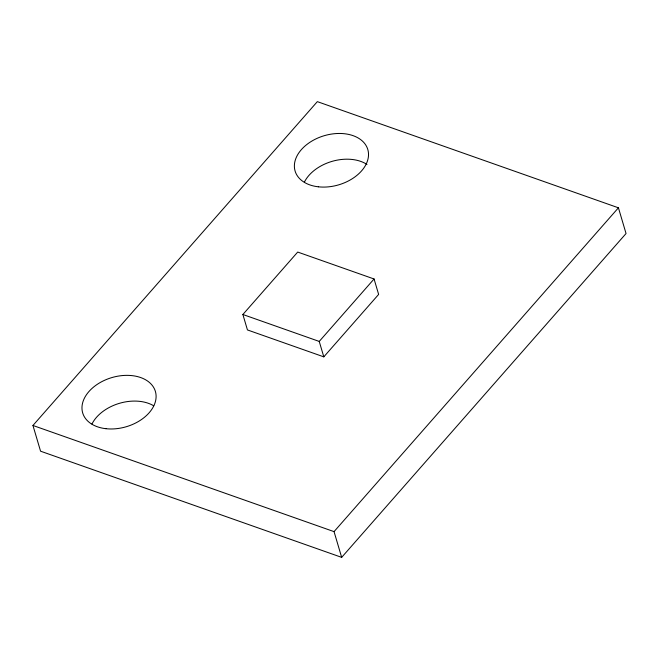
<?xml version="1.0" encoding="UTF-8"?>
<svg xmlns="http://www.w3.org/2000/svg" width="659" height="659" viewBox="0 0 659 659"><rect width="100%" height="100%" fill="white"/><g stroke="black" fill="none" stroke-linecap="round" stroke-linejoin="round"><path stroke-width="0.99" d="M32.95 425.467L317.333 101.634L618.43 207.807L626.05 233.533L341.667 557.366L40.57 451.193L32.95 425.467L334.047 531.632L341.667 557.366M242.874 314.5L297.711 252.059L374.065 278.979L378.637 294.416L323.808 356.857L247.446 329.937L242.874 314.5L319.236 341.428L323.808 356.857M319.236 341.428L374.065 278.979M334.047 531.632L618.43 207.807M304.392 182.123A37.909 25.61 -16.5 0 1 366.981 164.437M91.972 424.009A37.909 25.61 -16.5 0 1 153.745 405.82M318.363 186.81A37.909 25.61 -16.5 0 0 368.035 150.376A37.909 25.61 -16.5 0 0 307.967 143.646A37.909 25.61 -16.5 0 0 318.363 186.81M105.942 428.696A37.909 25.61 -16.5 0 0 155.615 392.262A37.909 25.61 -16.5 0 0 95.547 385.54A37.909 25.61 -16.5 0 0 105.942 428.696"/></g></svg>
